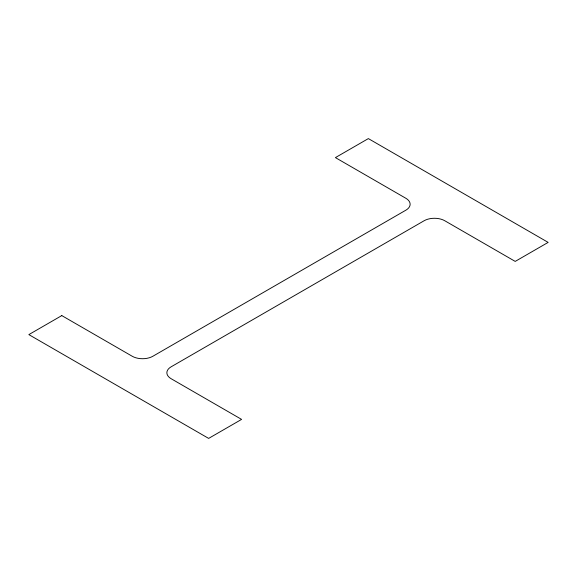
<?xml version="1.0" encoding="UTF-8"?>
<svg xmlns="http://www.w3.org/2000/svg" width="577" height="577" viewBox="0 0 577 577"><rect width="100%" height="100%" fill="white"/><g stroke="black" fill="none" stroke-linecap="round" stroke-linejoin="round"><path stroke-width="0.87" d="M61.789 315.59L28.85 334.61L208.643 438.405L241.583 419.392L171.131 378.714A14.584 8.417 0 0 1 171.131 366.813L424.138 220.739A14.584 8.417 0 0 1 444.759 220.739L515.211 261.41L548.15 242.39L368.357 138.595L335.417 157.608L405.869 198.286A14.584 8.417 0 0 1 405.869 210.187L152.862 356.261A14.584 8.417 0 0 1 132.241 356.261L61.789 315.59"/></g></svg>
